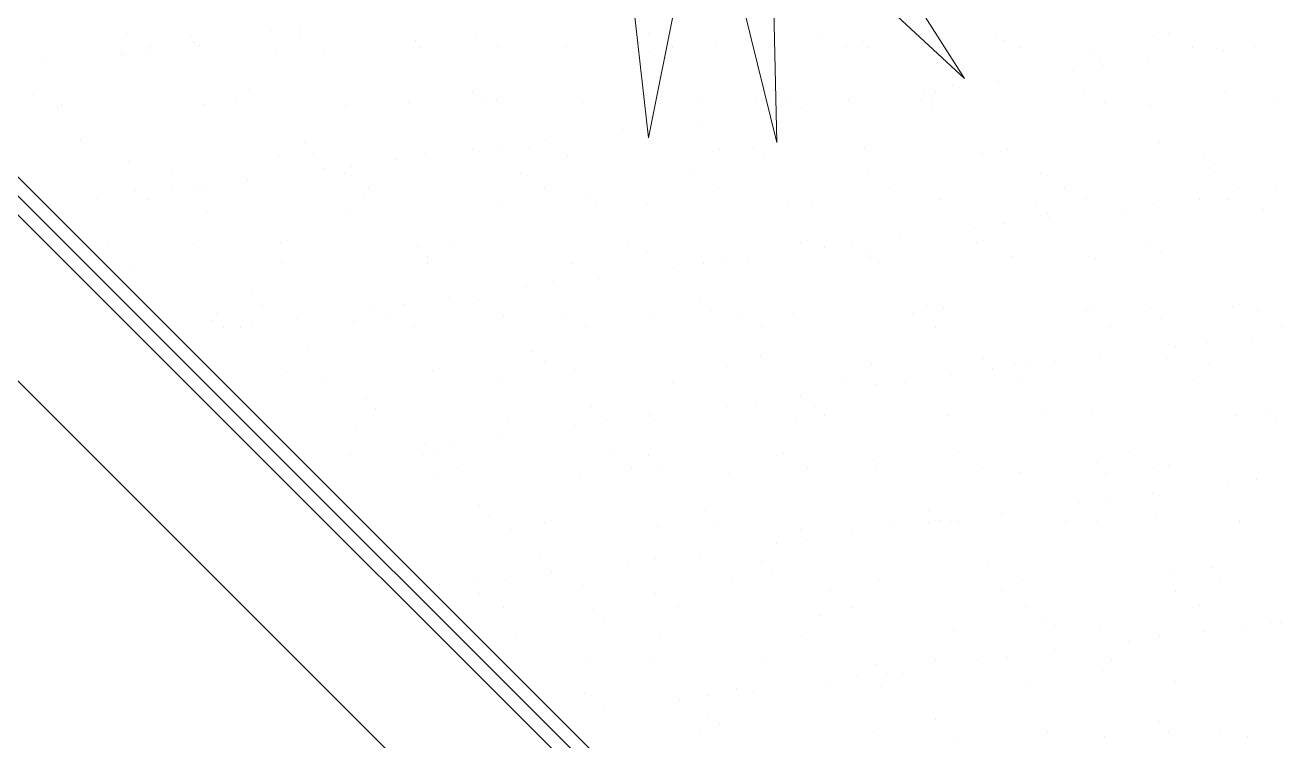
# Model space of a CAD drawing. Header units: millimetres. Extents: x 51.3 to 71.5, y 31.8 to 61.9.
# Drawn here: x 54.649 to 56.941, y 42.301 to 43.604 of the extents above; entities that cross this region are included whole.
import ezdxf

# ---------------------------------------------------------------- set-up
doc = ezdxf.new("R2010")
doc.units = ezdxf.units.MM
doc.layers.add('PDF_COTAS', color=1, linetype='Continuous')
doc.layers.add('PDF_Portas', color=7, linetype='Continuous', true_color=0xb85b5b)
doc.layers.add('PDF_Vegetação', color=7, linetype='Continuous', true_color=0x00dd37)

msp = doc.modelspace()

# ---------------------------------------------------------------- linework, layer by layer
at = {"layer": 'PDF_COTAS', "lineweight": 5}
msp.add_lwpolyline([(53.2979, 44.294), (58.2744, 39.3176)], dxfattribs=at)
at = {"layer": 'PDF_Portas', "lineweight": 5}
for points in [[(53.4233, 44.4713), (58.4128, 39.4819), (64.5004, 39.4819), (64.5004, 39.5337), (58.4301, 39.5337), (53.4925, 44.4713)], [(64.5004, 39.5078), (58.4214, 39.5078), (53.4579, 44.4713)]]:
    msp.add_lwpolyline(points, dxfattribs=at)
at = {"layer": 'PDF_Vegetação', "color": 106, "lineweight": 5, "true_color": 0x00721b}
msp.add_lwpolyline([(55.8618, 43.9438), (55.7494, 43.706), (55.784, 43.399), (55.8878, 43.9179), (56.0175, 43.3904), (56.0088, 43.7665), (55.944, 43.8919), (56.3591, 43.5071), (56.1472, 43.84), (55.944, 43.9654), (56.3936, 43.7709), (55.9699, 44.0389), (56.398, 43.8919), (55.944, 44.16), (56.3936, 44.0087), (55.9051, 44.2508)], dxfattribs=at)
at = {"layer": 'PDF_Vegetação', "lineweight": 5}
for points in [[(54.8328, 43.5893), (54.8328, 43.5893)], [(54.9496, 43.5849), (54.9496, 43.5849)], [(55.0966, 43.5936), (55.0966, 43.5936)], [(55.1484, 43.5979), (55.1484, 43.5979)], [(55.1484, 43.5893), (55.1484, 43.5893)], [(55.4684, 43.5893), (55.4684, 43.5893)], [(55.784, 43.5893), (55.784, 43.5893)], [(56.0996, 43.5893), (56.0996, 43.5893)], [(56.4153, 43.5893), (56.4153, 43.5893)], [(56.7049, 43.5849), (56.7049, 43.5849)], [(56.7309, 43.5893), (56.7309, 43.5893)], [(54.8761, 43.5633), (54.8761, 43.5633)], [(54.9582, 43.572), (54.9582, 43.572)], [(54.9669, 43.5677), (54.9669, 43.5677)], [(55.3603, 43.5763), (55.3603, 43.5763)], [(55.369, 43.5633), (55.369, 43.5633)], [(55.5116, 43.5633), (55.5116, 43.5633)], [(55.6327, 43.5633), (55.6327, 43.5633)], [(55.7667, 43.572), (55.7667, 43.572)], [(55.8273, 43.5633), (55.8273, 43.5633)], [(55.9051, 43.572), (55.9051, 43.572)], [(56.1429, 43.5633), (56.1429, 43.5633)], [(56.1731, 43.5763), (56.1731, 43.5763)], [(56.1818, 43.5633), (56.1818, 43.5633)], [(56.4326, 43.5763), (56.4326, 43.5763)], [(56.4585, 43.5633), (56.4585, 43.5633)], [(56.7741, 43.5633), (56.7741, 43.5633)], [(56.8865, 43.5633), (56.8865, 43.5633)], [(54.8242, 43.5547), (54.8242, 43.5547)], [(54.8285, 43.5504), (54.8285, 43.5504)], [(54.8761, 43.559), (54.8761, 43.559)], [(55.1052, 43.559), (55.1052, 43.559)], [(55.1917, 43.559), (55.1917, 43.559)], [(55.7883, 43.5547), (55.7883, 43.5547)], [(56.5882, 43.559), (56.5882, 43.559)], [(56.6055, 43.5417), (56.6055, 43.5417)], [(56.8303, 43.559), (56.8303, 43.559)], [(54.6858, 43.5374), (54.6858, 43.5374)], [(56.5579, 43.5201), (56.5579, 43.5201)], [(56.6098, 43.5287), (56.6098, 43.5287)], [(56.692, 43.5374), (56.692, 43.5374)], [(56.3374, 43.4942), (56.3374, 43.4942)], [(56.4196, 43.5028), (56.4196, 43.5028)], [(54.6642, 43.4769), (54.6642, 43.4769)], [(55.0577, 43.4855), (55.0577, 43.4855)], [(55.4641, 43.4812), (55.4641, 43.4812)], [(55.7754, 43.4725), (55.7754, 43.4725)], [(55.8748, 43.4725), (55.8748, 43.4725)], [(56.0348, 43.4725), (56.0348, 43.4725)], [(56.2856, 43.4855), (56.2856, 43.4855)], [(56.3072, 43.4812), (56.3072, 43.4812)], [(56.5752, 43.4855), (56.5752, 43.4855)], [(56.8347, 43.4812), (56.8347, 43.4812)], [(54.7074, 43.4552), (54.7074, 43.4552)], [(54.7161, 43.4596), (54.7161, 43.4596)], [(54.9755, 43.4596), (54.9755, 43.4596)], [(55.0317, 43.4639), (55.0317, 43.4639)], [(55.2349, 43.4596), (55.2349, 43.4596)], [(55.3473, 43.4639), (55.3473, 43.4639)], [(55.4814, 43.4639), (55.4814, 43.4639)], [(55.5073, 43.4682), (55.5073, 43.4682)], [(55.663, 43.4639), (55.663, 43.4639)], [(55.9786, 43.4639), (55.9786, 43.4639)], [(56.0132, 43.4509), (56.0132, 43.4509)], [(56.0651, 43.4552), (56.0651, 43.4552)], [(56.1472, 43.4682), (56.1472, 43.4682)], [(56.2812, 43.4682), (56.2812, 43.4682)], [(56.2985, 43.4639), (56.2985, 43.4639)], [(56.2985, 43.4509), (56.2985, 43.4509)], [(56.6141, 43.4639), (56.6141, 43.4639)], [(56.6963, 43.4596), (56.6963, 43.4596)], [(56.9298, 43.4639), (56.9298, 43.4639)], [(55.8748, 43.4293), (55.8748, 43.4293)], [(55.7365, 43.412), (55.7365, 43.412)], [(55.7883, 43.4207), (55.7883, 43.4207)], [(54.7507, 43.3947), (54.7507, 43.3947)], [(55.1571, 43.3904), (55.1571, 43.3904)], [(55.516, 43.3861), (55.516, 43.3861)], [(55.5678, 43.3817), (55.5678, 43.3817)], [(55.5981, 43.3947), (55.5981, 43.3947)], [(55.9743, 43.3817), (55.9743, 43.3817)], [(56.1775, 43.3817), (56.1775, 43.3817)], [(56.7136, 43.3904), (56.7136, 43.3904)], [(54.8372, 43.3558), (54.8372, 43.3558)], [(55.1095, 43.3644), (55.1095, 43.3644)], [(55.1744, 43.3731), (55.1744, 43.3731)], [(55.3257, 43.3601), (55.3257, 43.3601)], [(55.3776, 43.3688), (55.3776, 43.3688)], [(55.4641, 43.3774), (55.4641, 43.3774)], [(55.637, 43.3644), (55.637, 43.3644)], [(55.9137, 43.3774), (55.9137, 43.3774)], [(55.9959, 43.3644), (55.9959, 43.3644)], [(56.3893, 43.3731), (56.3893, 43.3731)], [(56.4369, 43.3774), (56.4369, 43.3774)], [(56.7957, 43.3688), (56.7957, 43.3688)], [(54.915, 43.3342), (54.915, 43.3342)], [(55.1917, 43.3428), (55.1917, 43.3428)], [(55.2306, 43.3342), (55.2306, 43.3342)], [(55.2436, 43.3471), (55.2436, 43.3471)], [(55.5505, 43.3342), (55.5505, 43.3342)], [(55.8662, 43.3342), (55.8662, 43.3342)], [(56.1818, 43.3342), (56.1818, 43.3342)], [(56.4974, 43.3342), (56.4974, 43.3342)], [(56.813, 43.3515), (56.813, 43.3515)], [(56.813, 43.3385), (56.813, 43.3385)], [(54.9712, 43.3126), (54.9712, 43.3126)], [(55.0533, 43.3212), (55.0533, 43.3212)], [(54.7809, 43.2866), (54.7809, 43.2866)], [(54.8501, 43.3039), (54.8501, 43.3039)], [(54.8717, 43.2866), (54.8717, 43.2866)], [(54.915, 43.3039), (54.915, 43.3039)], [(54.9582, 43.3039), (54.9582, 43.3039)], [(55.2652, 43.2953), (55.2652, 43.2953)], [(55.2738, 43.3082), (55.2738, 43.3082)], [(55.5938, 43.3082), (55.5938, 43.3082)], [(55.6716, 43.2909), (55.6716, 43.2909)], [(55.9094, 43.3082), (55.9094, 43.3082)], [(56.225, 43.3082), (56.225, 43.3082)], [(56.3158, 43.2866), (56.3158, 43.2866)], [(56.5406, 43.3082), (56.5406, 43.3082)], [(56.5796, 43.2866), (56.5796, 43.2866)], [(56.7871, 43.2866), (56.7871, 43.2866)], [(56.839, 43.2866), (56.839, 43.2866)], [(56.8563, 43.3082), (56.8563, 43.3082)], [(56.9254, 43.3082), (56.9254, 43.3082)], [(54.6945, 43.278), (54.6945, 43.278)], [(54.9798, 43.265), (54.9798, 43.265)], [(55.516, 43.2736), (55.516, 43.2736)], [(55.6889, 43.2736), (55.6889, 43.2736)], [(55.7797, 43.278), (55.7797, 43.278)], [(56.0391, 43.2736), (56.0391, 43.2736)], [(56.0823, 43.2823), (56.0823, 43.2823)], [(56.4888, 43.278), (56.4888, 43.278)], [(56.6531, 43.2693), (56.6531, 43.2693)], [(56.7049, 43.278), (56.7049, 43.278)], [(56.9038, 43.2693), (56.9038, 43.2693)], [(54.7161, 43.2607), (54.7161, 43.2607)], [(55.2392, 43.2607), (55.2392, 43.2607)], [(56.4326, 43.2434), (56.4326, 43.2434)], [(56.5104, 43.2607), (56.5104, 43.2607)], [(56.5147, 43.252), (56.5147, 43.252)], [(56.3764, 43.2347), (56.3764, 43.2347)], [(54.7982, 43.2088), (54.7982, 43.2088)], [(54.9582, 43.2045), (54.9582, 43.2045)], [(55.1139, 43.2088), (55.1139, 43.2088)], [(55.3646, 43.2001), (55.3646, 43.2001)], [(55.4295, 43.2088), (55.4295, 43.2088)], [(55.7451, 43.2088), (55.7451, 43.2088)], [(56.0607, 43.2088), (56.0607, 43.2088)], [(56.104, 43.2001), (56.104, 43.2001)], [(56.1558, 43.2045), (56.1558, 43.2045)], [(56.2423, 43.2174), (56.2423, 43.2174)], [(56.3807, 43.2088), (56.3807, 43.2088)], [(56.6963, 43.2088), (56.6963, 43.2088)], [(55.3819, 43.1829), (55.3819, 43.1829)], [(55.7797, 43.1915), (55.7797, 43.1915)], [(55.9181, 43.1785), (55.9181, 43.1785)], [(55.9656, 43.1785), (55.9656, 43.1785)], [(56.1861, 43.1872), (56.1861, 43.1872)], [(56.1861, 43.1829), (56.1861, 43.1829)], [(56.4455, 43.1829), (56.4455, 43.1829)], [(56.5969, 43.1785), (56.5969, 43.1785)], [(56.7179, 43.1915), (56.7179, 43.1915)], [(54.8415, 43.1569), (54.8415, 43.1569)], [(55.1182, 43.1699), (55.1182, 43.1699)], [(55.3819, 43.1699), (55.3819, 43.1699)], [(55.6457, 43.1699), (55.6457, 43.1699)], [(55.8316, 43.1612), (55.8316, 43.1612)], [(55.8835, 43.1699), (55.8835, 43.1699)], [(56.2034, 43.1699), (56.2034, 43.1699)], [(55.5592, 43.1266), (55.5592, 43.1266)], [(55.6111, 43.1353), (55.6111, 43.1353)], [(55.6932, 43.1439), (55.6932, 43.1439)], [(55.062, 43.1137), (55.062, 43.1137)], [(55.4208, 43.1094), (55.4208, 43.1094)], [(55.4727, 43.105), (55.4727, 43.105)], [(55.0793, 43.0964), (55.0793, 43.0964)], [(55.2825, 43.0921), (55.2825, 43.0921)], [(55.3387, 43.0964), (55.3387, 43.0964)], [(55.8791, 43.1007), (55.8791, 43.1007)], [(55.8964, 43.0834), (55.8964, 43.0834)], [(56.2899, 43.0921), (56.2899, 43.0921)], [(56.3201, 43.0877), (56.3201, 43.0877)], [(56.5796, 43.0834), (56.5796, 43.0834)], [(56.5882, 43.0921), (56.5882, 43.0921)], [(56.6963, 43.0877), (56.6963, 43.0877)], [(56.8476, 43.0921), (56.8476, 43.0921)], [(56.8952, 43.0834), (56.8952, 43.0834)], [(54.9885, 43.0661), (54.9885, 43.0661)], [(54.9971, 43.0791), (54.9971, 43.0791)], [(55.062, 43.0618), (55.062, 43.0618)], [(55.1441, 43.0704), (55.1441, 43.0704)], [(55.2479, 43.0661), (55.2479, 43.0661)], [(55.3127, 43.0791), (55.3127, 43.0791)], [(55.5203, 43.0748), (55.5203, 43.0748)], [(55.6327, 43.0791), (55.6327, 43.0791)], [(55.7883, 43.0791), (55.7883, 43.0791)], [(55.9483, 43.0791), (55.9483, 43.0791)], [(56.0478, 43.0791), (56.0478, 43.0791)], [(56.2639, 43.0791), (56.2639, 43.0791)], [(56.7179, 43.0704), (56.7179, 43.0704)], [(55.0101, 43.0531), (55.0101, 43.0531)], [(55.0404, 43.0531), (55.0404, 43.0531)], [(55.356, 43.0531), (55.356, 43.0531)], [(55.6716, 43.0531), (55.6716, 43.0531)], [(55.9916, 43.0531), (55.9916, 43.0531)], [(56.3072, 43.0531), (56.3072, 43.0531)], [(56.6228, 43.0531), (56.6228, 43.0531)], [(56.8822, 43.0359), (56.8822, 43.0359)], [(56.9384, 43.0531), (56.9384, 43.0531)], [(55.1657, 43.0142), (55.1657, 43.0142)], [(56.7439, 43.0186), (56.7439, 43.0186)], [(56.8001, 43.0272), (56.8001, 43.0272)], [(55.5722, 43.0099), (55.5722, 43.0099)], [(55.5938, 42.9926), (55.5938, 42.9926)], [(55.9872, 43.0013), (55.9872, 43.0013)], [(56.3936, 42.9969), (56.3936, 42.9969)], [(56.5234, 42.9926), (56.5234, 42.9926)], [(56.6055, 43.0013), (56.6055, 43.0013)], [(56.7266, 42.9969), (56.7266, 42.9969)], [(55.1225, 42.971), (55.1225, 42.971)], [(55.3906, 42.9753), (55.3906, 42.9753)], [(55.65, 42.9753), (55.65, 42.9753)], [(55.9267, 42.984), (55.9267, 42.984)], [(56.1904, 42.9883), (56.1904, 42.9883)], [(56.3331, 42.9667), (56.3331, 42.9667)], [(56.4109, 42.9796), (56.4109, 42.9796)], [(56.4499, 42.9883), (56.4499, 42.9883)], [(56.4715, 42.984), (56.4715, 42.984)], [(56.8044, 42.9883), (56.8044, 42.9883)], [(55.196, 42.9537), (55.196, 42.9537)], [(55.5116, 42.9537), (55.5116, 42.9537)], [(55.8273, 42.9537), (55.8273, 42.9537)], [(56.1429, 42.9537), (56.1429, 42.9537)], [(56.1991, 42.9494), (56.1991, 42.9494)], [(56.251, 42.9537), (56.251, 42.9537)], [(56.4628, 42.9537), (56.4628, 42.9537)], [(56.7784, 42.958), (56.7784, 42.958)], [(55.2695, 42.9234), (55.2695, 42.9234)], [(56.0607, 42.9278), (56.0607, 42.9278)], [(55.2868, 42.9061), (55.2868, 42.9061)], [(55.6803, 42.9105), (55.6803, 42.9105)], [(55.9267, 42.9105), (55.9267, 42.9105)], [(55.9786, 42.9191), (55.9786, 42.9191)], [(56.0867, 42.9105), (56.0867, 42.9105)], [(56.5017, 42.9018), (56.5017, 42.9018)], [(56.5925, 42.8975), (56.5925, 42.8975)], [(56.9082, 42.8975), (56.9082, 42.8975)], [(55.5289, 42.8802), (55.5289, 42.8802)], [(55.65, 42.8759), (55.65, 42.8759)], [(55.7062, 42.8845), (55.7062, 42.8845)], [(55.7883, 42.8932), (55.7883, 42.8932)], [(55.7927, 42.8845), (55.7927, 42.8845)], [(56.0521, 42.8845), (56.0521, 42.8845)], [(56.104, 42.8932), (56.104, 42.8932)], [(56.3288, 42.8932), (56.3288, 42.8932)], [(56.8519, 42.8932), (56.8519, 42.8932)], [(56.9254, 42.8802), (56.9254, 42.8802)], [(55.2522, 42.8716), (55.2522, 42.8716)], [(55.5116, 42.8586), (55.5116, 42.8586)], [(55.3776, 42.8413), (55.3776, 42.8413)], [(55.4295, 42.8456), (55.4295, 42.8456)], [(56.3461, 42.8283), (56.3461, 42.8283)], [(56.6617, 42.8283), (56.6617, 42.8283)], [(55.1571, 42.811), (55.1571, 42.811)], [(55.2392, 42.8197), (55.2392, 42.8197)], [(55.3733, 42.824), (55.3733, 42.824)], [(55.3949, 42.824), (55.3949, 42.824)], [(55.7148, 42.824), (55.7148, 42.824)], [(55.784, 42.8197), (55.784, 42.8197)], [(56.0305, 42.824), (56.0305, 42.824)], [(56.1948, 42.811), (56.1948, 42.811)], [(56.6012, 42.8067), (56.6012, 42.8067)], [(55.4381, 42.7981), (55.4381, 42.7981)], [(55.7538, 42.7981), (55.7538, 42.7981)], [(55.8013, 42.8024), (55.8013, 42.8024)], [(55.931, 42.7894), (55.931, 42.7894)], [(56.0737, 42.7981), (56.0737, 42.7981)], [(56.1991, 42.7937), (56.1991, 42.7937)], [(56.3893, 42.7981), (56.3893, 42.7981)], [(56.4585, 42.7894), (56.4585, 42.7894)], [(56.6185, 42.7894), (56.6185, 42.7894)], [(56.7049, 42.7981), (56.7049, 42.7981)], [(56.7309, 42.8024), (56.7309, 42.8024)], [(55.3949, 42.7808), (55.3949, 42.7808)], [(55.6586, 42.7808), (55.6586, 42.7808)], [(56.839, 42.7678), (56.839, 42.7678)], [(56.8909, 42.7764), (56.8909, 42.7764)], [(56.6185, 42.7418), (56.6185, 42.7418)], [(56.7006, 42.7505), (56.7006, 42.7505)], [(55.477, 42.7289), (55.477, 42.7289)], [(55.8878, 42.7202), (55.8878, 42.7202)], [(56.2942, 42.7202), (56.2942, 42.7202)], [(56.4282, 42.7159), (56.4282, 42.7159)], [(56.5666, 42.7332), (56.5666, 42.7332)], [(55.2782, 42.6986), (55.2782, 42.6986)], [(55.4943, 42.7116), (55.4943, 42.7116)], [(55.5938, 42.6986), (55.5938, 42.6986)], [(55.9094, 42.6986), (55.9094, 42.6986)], [(56.225, 42.6986), (56.225, 42.6986)], [(56.2942, 42.6986), (56.2942, 42.6986)], [(56.3158, 42.7029), (56.3158, 42.7029)], [(56.3331, 42.6986), (56.3331, 42.6986)], [(56.3461, 42.7029), (56.3461, 42.7029)], [(56.545, 42.7029), (56.545, 42.7029)], [(56.6012, 42.6986), (56.6012, 42.6986)], [(56.7093, 42.7073), (56.7093, 42.7073)], [(56.8606, 42.7029), (56.8606, 42.7029)], [(56.8606, 42.6986), (56.8606, 42.6986)], [(55.5332, 42.6856), (55.5332, 42.6856)], [(55.8013, 42.69), (55.8013, 42.69)], [(56.0607, 42.6856), (56.0607, 42.6856)], [(56.0694, 42.6683), (56.0694, 42.6683)], [(56.1558, 42.677), (56.1558, 42.677)], [(56.0175, 42.6597), (56.0175, 42.6597)], [(55.5851, 42.6338), (55.5851, 42.6338)], [(55.7451, 42.6251), (55.7451, 42.6251)], [(55.797, 42.6338), (55.797, 42.6338)], [(55.8791, 42.6424), (55.8791, 42.6424)], [(55.9916, 42.6294), (55.9916, 42.6294)], [(55.6068, 42.6078), (55.6068, 42.6078)], [(56.0088, 42.6121), (56.0088, 42.6121)], [(56.4023, 42.6208), (56.4023, 42.6208)], [(56.7395, 42.6035), (56.7395, 42.6035)], [(56.8087, 42.6165), (56.8087, 42.6165)], [(56.826, 42.5992), (56.826, 42.5992)], [(55.4035, 42.5862), (55.4035, 42.5862)], [(55.4727, 42.5905), (55.4727, 42.5905)], [(55.5246, 42.5948), (55.5246, 42.5948)], [(55.663, 42.5819), (55.663, 42.5819)], [(55.9353, 42.5948), (55.9353, 42.5948)], [(56.2034, 42.5948), (56.2034, 42.5948)], [(56.4628, 42.5948), (56.4628, 42.5948)], [(55.477, 42.5689), (55.477, 42.5689)], [(55.797, 42.5689), (55.797, 42.5689)], [(56.1126, 42.5732), (56.1126, 42.5732)], [(56.4282, 42.5732), (56.4282, 42.5732)], [(56.7439, 42.5732), (56.7439, 42.5732)], [(55.5203, 42.543), (55.5203, 42.543)], [(55.6846, 42.5386), (55.6846, 42.5386)], [(55.8359, 42.543), (55.8359, 42.543)], [(56.1558, 42.543), (56.1558, 42.543)], [(56.4715, 42.543), (56.4715, 42.543)], [(56.7871, 42.5473), (56.7871, 42.5473)], [(55.7019, 42.5213), (55.7019, 42.5213)], [(56.0953, 42.53), (56.0953, 42.53)], [(56.5017, 42.5257), (56.5017, 42.5257)], [(56.5234, 42.5084), (56.5234, 42.5084)], [(56.9168, 42.517), (56.9168, 42.517)], [(56.9341, 42.517), (56.9341, 42.517)], [(55.5419, 42.4911), (55.5419, 42.4911)], [(55.8056, 42.4911), (55.8056, 42.4911)], [(56.0651, 42.4911), (56.0651, 42.4911)], [(56.3418, 42.4997), (56.3418, 42.4997)], [(56.6055, 42.504), (56.6055, 42.504)], [(56.7136, 42.4911), (56.7136, 42.4911)], [(56.7957, 42.4997), (56.7957, 42.4997)], [(56.8649, 42.504), (56.8649, 42.504)], [(56.5234, 42.4651), (56.5234, 42.4651)], [(56.6574, 42.4824), (56.6574, 42.4824)], [(55.6759, 42.4435), (55.6759, 42.4435)], [(55.7927, 42.4435), (55.7927, 42.4435)], [(55.9916, 42.4435), (55.9916, 42.4435)], [(56.1991, 42.4392), (56.1991, 42.4392)], [(56.3072, 42.4478), (56.3072, 42.4478)], [(56.385, 42.4478), (56.385, 42.4478)], [(56.4369, 42.4522), (56.4369, 42.4522)], [(56.6271, 42.4478), (56.6271, 42.4478)], [(56.1645, 42.4176), (56.1645, 42.4176)], [(56.2164, 42.4219), (56.2164, 42.4219)], [(56.2466, 42.4262), (56.2466, 42.4262)], [(56.6098, 42.4305), (56.6098, 42.4305)], [(55.944, 42.396), (55.944, 42.396)], [(56.1126, 42.4089), (56.1126, 42.4089)], [(56.2077, 42.4003), (56.2077, 42.4003)], [(56.4715, 42.4003), (56.4715, 42.4003)], [(56.7439, 42.4089), (56.7439, 42.4089)], [(55.6673, 42.3873), (55.6673, 42.3873)], [(55.8402, 42.3743), (55.8402, 42.3743)], [(55.8921, 42.383), (55.8921, 42.383)], [(55.9743, 42.3916), (55.9743, 42.3916)], [(55.7019, 42.357), (55.7019, 42.357)], [(55.8921, 42.3484), (55.8921, 42.3484)], [(55.9137, 42.3311), (55.9137, 42.3311)], [(56.3072, 42.3398), (56.3072, 42.3398)], [(56.7136, 42.3354), (56.7136, 42.3354)], [(55.8791, 42.3181), (55.8791, 42.3181)], [(56.1948, 42.3181), (56.1948, 42.3181)], [(56.3461, 42.3052), (56.3461, 42.3052)], [(56.5104, 42.3181), (56.5104, 42.3181)], [(56.6141, 42.3095), (56.6141, 42.3095)], [(56.7309, 42.3181), (56.7309, 42.3181)], [(56.826, 42.3181), (56.826, 42.3181)], [(56.8736, 42.3095), (56.8736, 42.3095)]]:
    msp.add_lwpolyline(points, dxfattribs=at)

doc.saveas('drawing.dxf')
